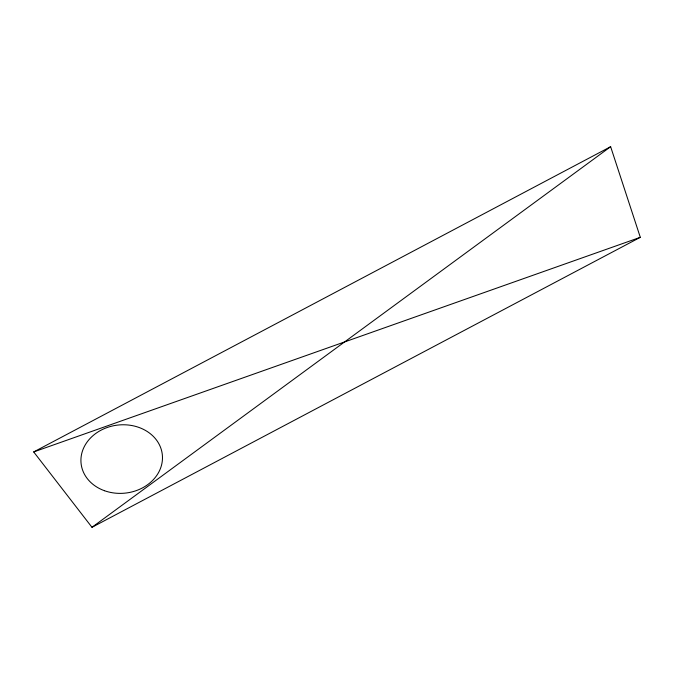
<?xml version="1.0" encoding="UTF-8"?>
<svg xmlns="http://www.w3.org/2000/svg" width="674" height="674" viewBox="0 0 674 674"><rect width="100%" height="100%" fill="white"/><g stroke="black" fill="none" stroke-linecap="round" stroke-linejoin="round"><path stroke-width="1.01" d="M91.984 527.304L610.636 146.696L640.3 237.315L91.984 527.304L33.7 451.934L610.636 146.696M33.7 451.934L640.3 237.315M104.478 490.714A40.853 34.222 -6.3 0 0 162.324 454.748A40.853 34.222 -6.3 0 0 98.303 431.756A40.853 34.222 -6.3 0 0 104.478 490.714"/></g></svg>
